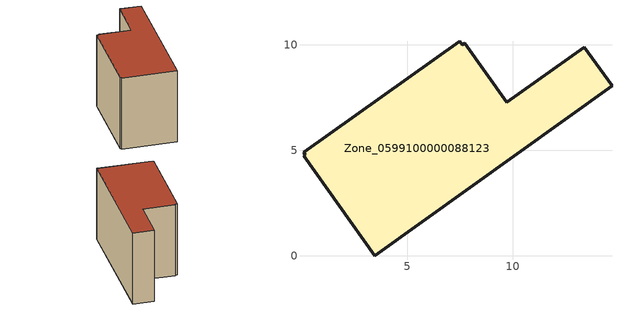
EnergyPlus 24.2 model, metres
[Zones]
Zone_0599100000088123
 floor ground (C_G): 9.72,7.27 13.4,9.88 14.71,8.05 3.47,0 0.09,4.73 0.18,4.79 0.09,4.92 7.48,10.17 7.61,10 7.72,10.07 z0
 wall outside (C_F): 3.47,0 14.71,8.05 13.4,9.88 9.72,7.27 7.72,10.07 7.61,10 7.48,10.17 0.09,4.92 0.18,4.79 0.09,4.73 3.47,0 z0:8.27
 roof outside (C_R): 0.09,4.92 0.18,4.79 0.09,4.73 3.47,0 14.71,8.05 13.4,9.88 9.72,7.27 7.72,10.07 7.61,10 7.48,10.17 z8.27
[BUILDING]
Pand.0599100000088123: North Axis=0; Terrain=City; Loads Convergence Tolerance Value=0.04; Temperature Convergence Tolerance Value=0.4; Solar Distribution=FullExterior; Maximum Number of Warmup Days=25; Minimum Number of Warmup Days=1
[Site:Location]
Rotterdam.The.Hague.AP_ZH_NLD Design_Conditions: Latitude=51.96; Longitude=4.45; Time Zone=1; Elevation=-4.5
[SITE:GROUNDTEMPERATURE:BUILDINGSURFACE]
18, 18, 18, 18, 18, 18, 18, 18, 18, 18, 18, 18
[MATERIAL] Thermal Absorptance=0.9; Solar Absorptance=0.7; Visible Absorptance=0.7
Name | Roughness | Thickness | Conductivity | Density | Specific Heat
G.TC.1975-1991 | MediumSmooth | 0.15 | 0.288461 | 540 | 1210
F.TC.1975-1991 | Rough | 0.3 | 0.230769 | 1920 | 840
R.TC.1975-1991 | MediumRough | 0.2 | 0.153846 | 1500 | 1000
[CONSTRUCTION]
C_G: G.TC.1975-1991
C_F: F.TC.1975-1991
C_R: R.TC.1975-1991
[ZONE]
Zone_0599100000088123: Type=1; Multiplier=1; Ceiling Height=Autocalculate; Volume=Autocalculate; Floor Area=autocalculate; Part of Total Floor Area=Yes
[ZONEINFILTRATION:DESIGNFLOWRATE]
Infil_Zone_0599100000088123: Zone or ZoneList or Space or SpaceList=Zone_0599100000088123; Schedule=AlwaysOn; Design Flow Rate Calculation Method=Flow/Area; Flow Rate per Floor Area=0.003; Constant Term Coefficient=1; Temperature Term Coefficient=0; Velocity Term Coefficient=0; Velocity Squared Term Coefficient=0
[HVACTEMPLATE:ZONE:IDEALLOADSAIRSYSTEM]
Zone_0599100000088123: Maximum Heating Supply Air Temperature=50; Minimum Cooling Supply Air Temperature=13; Maximum Heating Supply Air Humidity Ratio=0.0156; Minimum Cooling Supply Air Humidity Ratio=0.0077; Heating Limit=NoLimit; Cooling Limit=NoLimit; Dehumidification Control Type=ConstantSensibleHeatRatio; Cooling Sensible Heat Ratio=0.7; Dehumidification Setpoint=60; Humidification Control Type=None; Humidification Setpoint=30; Outdoor Air Method=None; Outdoor Air Flow Rate per Person=0.00944; Outdoor Air Flow Rate per Zone Floor Area=0; Outdoor Air Flow Rate per Zone=0; Demand Controlled Ventilation Type=None; Outdoor Air Economizer Type=NoEconomizer; Heat Recovery Type=None; Sensible Heat Recovery Effectiveness=0.7; Latent Heat Recovery Effectiveness=0.65
[ZONECONTROL:THERMOSTAT]
ThermostatControl_Zone_0599100000088123: Zone or ZoneList=Zone_0599100000088123; Control Type Schedule=DualSetpointControlType; Control 1=Thermostat_Zone_0599100000088123; Temperature Difference Between Cutout And Setpoint=0
[THERMOSTATSETPOINT:DUALSETPOINT]
Thermostat_Zone_0599100000088123: Heating Setpoint Temperature Schedule=HeatingSetpoint_Zone_0599100000088123; Cooling Setpoint Temperature Schedule=CoolingSetpoint_Zone_0599100000088123
[SCHEDULE:COMPACT]
HeatingSetpoint_Zone_0599100000088123: Through: 12/31, For: AllDays, Until: 24:00, 21
CoolingSetpoint_Zone_0599100000088123: Through: 12/31, For: AllDays, Until: 24:00, 24
DualSetpointControlType: Through: 12/31, For: AllDays, Until: 24:00, 4
AlwaysOn: Through: 12/31, For: AllDays, Until: 24:00, 1
